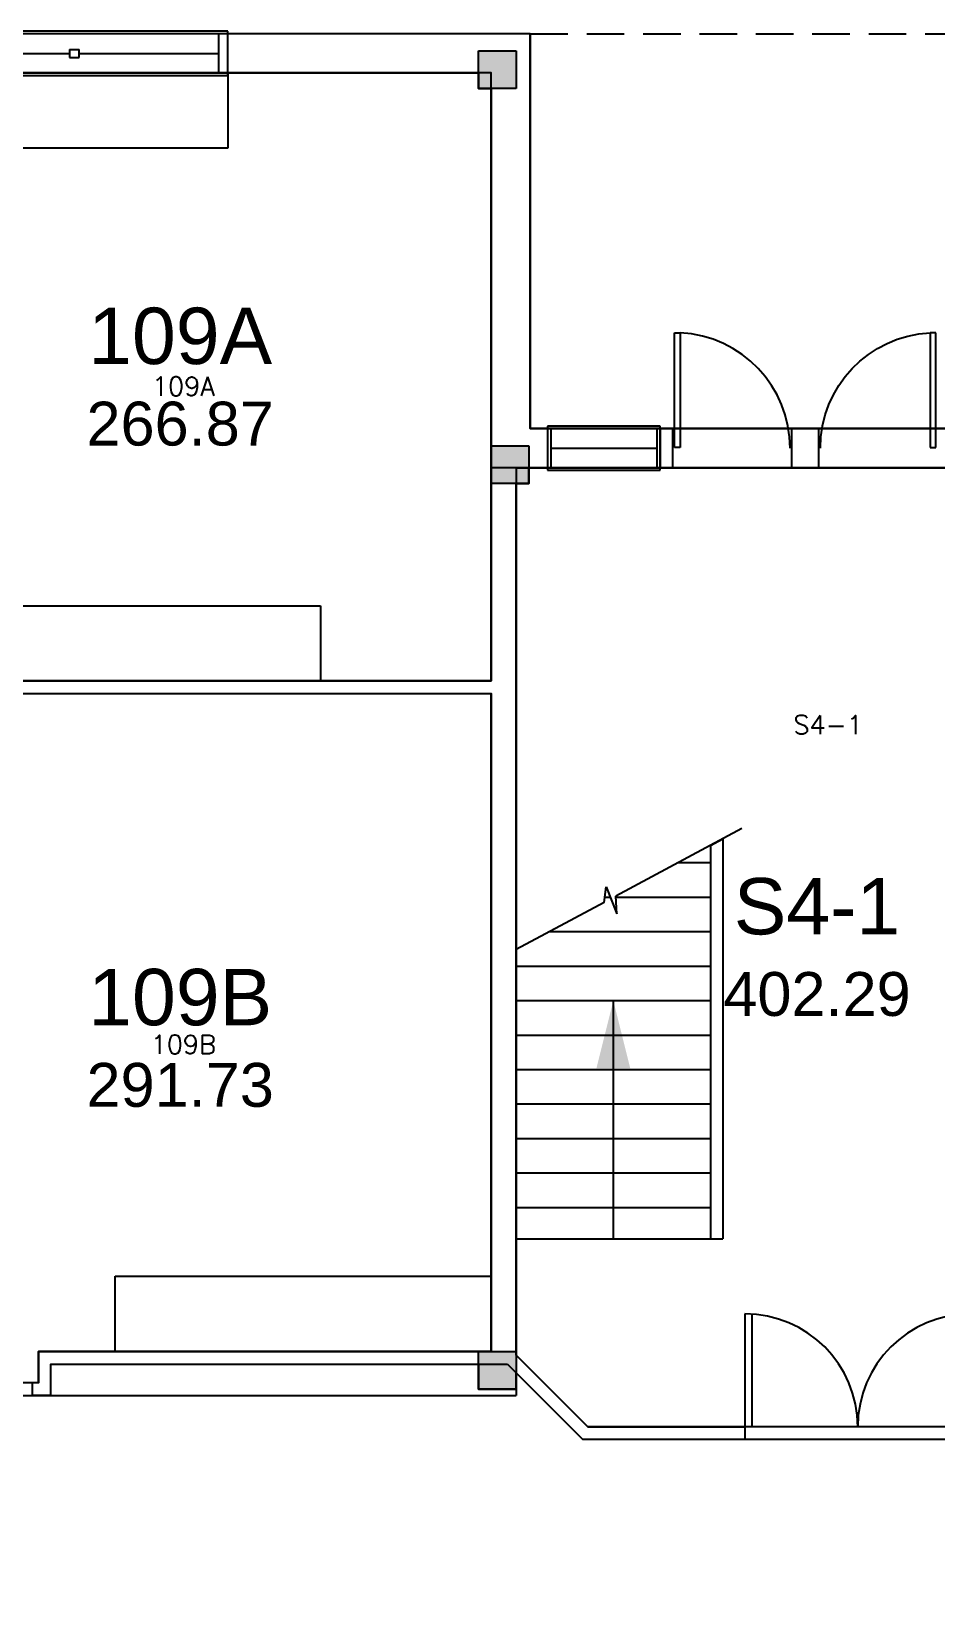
# Model space of a CAD drawing. Header units: inches. Extents: x -2145 to 3863, y -18090 to 4650.
# Drawn here: x -310.7 to -21.7, y -15785.4 to -15286.2 of the extents above; entities that cross this region are included whole.
import ezdxf
from ezdxf.enums import TextEntityAlignment as Align

# ---------------------------------------------------------------- set-up
doc = ezdxf.new("R2010")
doc.units = ezdxf.units.IN
doc.header["$LTSCALE"] = 48
doc.header["$MEASUREMENT"] = 0
doc.linetypes.add('HIDDEN', pattern=[0.375, 0.25, -0.125])
for name, color, linetype in [('A-COLS', 1, 'CONTINUOUS'), ('A-COLS-GRID', 41, 'CONTINUOUS'), ('A-DOOR', 30, 'CONTINUOUS'), ('A-FLOR-STRS', 30, 'CONTINUOUS'), ('A-FURN', 41, 'CONTINUOUS'), ('A-ROOF', 1, 'CONTINUOUS'), ('A-WALLS', 1, 'CONTINUOUS'), ('A-WIN', 30, 'CONTINUOUS'), ('CAFM_BLDG_OTLN', 41, 'CONTINUOUS'), ('CAFM_Gross', 200, 'CONTINUOUS'), ('CAFM_ID', 8, 'CONTINUOUS'), ('CAFM_MeasuredGross', 50, 'CONTINUOUS'), ('CAFM_SPACE', 5, 'CONTINUOUS'), ('CAFM_Space_Label', 7, 'CONTINUOUS')]:
    doc.layers.add(name, color=color, linetype=linetype)
doc.styles.add('CAFM-TXT', font='txt.shx', dxfattribs={"height": 6})

msp = doc.modelspace()

# ---------------------------------------------------------------- linework, layer by layer
at = {"layer": 'A-COLS'}
for p, q in [((-167.9, -15292.47), (-155.9, -15292.47)), ((-167.9, -15304.47), (-167.9, -15292.47)), ((-155.9, -15292.47), (-155.9, -15304.47)), ((-155.9, -15304.47), (-167.9, -15304.47)), ((-163.9, -15418.47), (-151.9, -15418.47)), ((-163.9, -15430.47), (-163.9, -15418.47)), ((-151.9, -15418.47), (-151.9, -15430.47)), ((-151.9, -15430.47), (-163.9, -15430.47)), ((-167.9, -15707.47), (-155.9, -15707.47)), ((-167.9, -15719.47), (-167.9, -15707.47)), ((-155.9, -15707.47), (-155.9, -15719.47)), ((-155.9, -15719.47), (-167.9, -15719.47))]:
    msp.add_line(p, q, dxfattribs=at)
at = {"layer": 'A-COLS-GRID'}
for points in [[(-167.9, -15292.47), (-155.9, -15292.47), (-167.9, -15304.47), (-155.9, -15304.47)], [(-163.9, -15418.47), (-151.9, -15418.47), (-163.9, -15430.47), (-151.9, -15430.47)], [(-167.9, -15707.47), (-155.9, -15707.47), (-167.9, -15719.47), (-155.9, -15719.47)]]:
    msp.add_solid(points, dxfattribs=at)
at = {"layer": 'A-DOOR'}
for p, q in [((-105.33, -15419.03), (-105.33, -15382.36)), ((-105.33, -15382.36), (-103.54, -15382.36)), ((-103.54, -15382.36), (-103.54, -15419.03)), ((-23.76, -15382.36), (-23.76, -15419.03)), ((-21.97, -15382.36), (-23.76, -15382.36)), ((-21.97, -15419.03), (-21.97, -15382.36)), ((-103.54, -15419.03), (-105.33, -15419.03)), ((-23.76, -15419.03), (-21.97, -15419.03)), ((-82.9, -15695.47), (-82.9, -15731.47)), ((-80.74, -15695.53), (-80.74, -15731.47)), ((-80.74, -15731.47), (-82.9, -15731.47))]:
    msp.add_line(p, q, dxfattribs=at)
for centre, start, end in [((-82.9, -15731.47), 0, 90), ((-10.9, -15731.47), 90, 180)]:
    msp.add_arc(centre, 36, start, end, dxfattribs=at)
msp.add_ellipse((-105.33, -15419.22), major_axis=(-26.06, 26.06), ratio=1, start_param=3.926991, end_param=5.449214, dxfattribs=at)
at = {"layer": 'A-DOOR', "extrusion": (0, 0, -1)}
msp.add_ellipse((-21.97, -15419.22), major_axis=(-26.06, 26.06), ratio=1, start_param=5.497787, end_param=7.020011, dxfattribs=at)
at = {"layer": 'A-FLOR-STRS'}
for p, q in [((-83.9, -15540.61), (-124.09, -15562.13)), ((-104.17, -15551.47), (-93.9, -15551.47)), ((-127.85, -15564.14), (-127.17, -15559.22)), ((-127.17, -15559.22), (-123.81, -15567.78)), ((-127.85, -15564.14), (-155.9, -15579.16)), ((-127.62, -15562.47), (-125.9, -15562.47)), ((-123.81, -15567.78), (-124.09, -15562.13)), ((-124.08, -15562.47), (-93.9, -15562.47)), ((-145.26, -15573.47), (-93.9, -15573.47)), ((-155.9, -15584.47), (-93.9, -15584.47)), ((-155.9, -15595.47), (-93.9, -15595.47)), ((-124.9, -15595.47), (-124.9, -15671.47)), ((-155.9, -15606.47), (-93.9, -15606.47)), ((-155.9, -15617.47), (-93.9, -15617.47)), ((-155.9, -15628.47), (-93.9, -15628.47)), ((-155.9, -15639.47), (-93.9, -15639.47)), ((-155.9, -15650.47), (-93.9, -15650.47)), ((-155.9, -15661.47), (-93.9, -15661.47)), ((-155.9, -15671.47), (-93.9, -15671.47))]:
    msp.add_line(p, q, dxfattribs=at)
msp.add_solid([(-124.9, -15595.47), (-119.5, -15617.07), (-130.3, -15617.07)], dxfattribs=at)
at = {"layer": 'A-FURN'}
for p, q in [((-247.9, -15299.47), (-247.9, -15323.47)), ((-247.9, -15323.47), (-362.4, -15323.47)), ((-338.4, -15469.47), (-218.4, -15469.47)), ((-218.4, -15469.47), (-218.4, -15493.47)), ((-283.9, -15683.47), (-163.9, -15683.47)), ((-283.9, -15707.47), (-283.9, -15683.47)), ((-155.9, -15711.47), (-155.9, -15721.47)), ((-304.4, -15721.47), (-155.9, -15721.47))]:
    msp.add_line(p, q, dxfattribs=at)
at = {"layer": 'A-ROOF'}
for p, q in [((-151.4, -15286.97), (-151.4, -15412.97)), ((-151.4, -15412.97), (41.1, -15412.97))]:
    msp.add_line(p, q, dxfattribs=at)
at = {"layer": 'A-WALLS'}
for p, q in [((-151.4, -15286.97), (-247.9, -15286.97)), ((-247.9, -15299.47), (-247.9, -15286.97)), ((-151.4, -15412.97), (-151.4, -15286.97)), ((-163.9, -15299.47), (-247.9, -15299.47)), ((-163.9, -15493.47), (-163.9, -15299.47)), ((-151.4, -15412.97), (-145.9, -15412.97)), ((-145.9, -15412.97), (-145.9, -15425.47)), ((-109.9, -15412.97), (-109.9, -15425.47)), ((-109.9, -15412.97), (-105.9, -15412.97)), ((-105.9, -15425.47), (-105.9, -15412.97)), ((-67.9, -15425.47), (-67.9, -15412.97)), ((-67.9, -15412.97), (-59.4, -15412.97)), ((-59.4, -15412.97), (-59.4, -15425.47)), ((-155.9, -15425.47), (-155.9, -15708.64)), ((-155.9, -15425.47), (-145.9, -15425.47)), ((-109.9, -15425.47), (-105.9, -15425.47)), ((-67.9, -15425.47), (-59.4, -15425.47)), ((-362.4, -15493.47), (-163.9, -15493.47)), ((-362.4, -15497.47), (-163.9, -15497.47)), ((-163.9, -15707.47), (-163.9, -15497.47)), ((-93.9, -15545.97), (-89.9, -15543.82)), ((-89.9, -15543.82), (-89.9, -15671.47)), ((-93.9, -15545.97), (-93.9, -15671.47)), ((-93.9, -15671.47), (-89.9, -15671.47)), ((-308.4, -15707.47), (-163.9, -15707.47)), ((-308.4, -15717.47), (-308.4, -15707.47)), ((-155.9, -15708.64), (-133.07, -15731.47)), ((-304.4, -15721.47), (-304.4, -15711.47)), ((-304.4, -15711.47), (-158.73, -15711.47)), ((-158.73, -15711.47), (-134.73, -15735.47)), ((-308.4, -15717.47), (-310.4, -15717.47)), ((-310.4, -15717.47), (-310.4, -15721.47)), ((-304.4, -15721.47), (-310.4, -15721.47)), ((-133.07, -15731.47), (-82.9, -15731.47)), ((-82.9, -15731.47), (-82.9, -15735.47)), ((-134.73, -15735.47), (-82.9, -15735.47))]:
    msp.add_line(p, q, dxfattribs=at)
at = {"layer": 'A-WALLS', "linetype": 'HIDDEN'}
msp.add_line((-151.4, -15286.97), (20.1, -15286.97), dxfattribs=at)
at = {"layer": 'A-WIN'}
for p, q in [((-247.9, -15286.18), (-345.9, -15286.18)), ((-247.9, -15286.97), (-250.96, -15286.97)), ((-250.96, -15286.97), (-250.96, -15299.47)), ((-247.9, -15300.25), (-247.9, -15286.18)), ((-342.84, -15293.22), (-298.43, -15293.22)), ((-298.43, -15292.04), (-295.37, -15292.04)), ((-298.43, -15292.04), (-298.43, -15294.58)), ((-298.43, -15294.58), (-295.37, -15294.58)), ((-295.37, -15294.58), (-295.37, -15292.04)), ((-295.37, -15293.22), (-250.96, -15293.22)), ((-345.9, -15300.25), (-247.9, -15300.25)), ((-247.9, -15299.47), (-250.96, -15299.47)), ((-145.9, -15412.18), (-145.9, -15426.25)), ((-109.9, -15412.18), (-145.9, -15412.18)), ((-145.9, -15412.97), (-144.78, -15412.97)), ((-144.78, -15425.47), (-144.78, -15412.97)), ((-109.9, -15412.97), (-111.03, -15412.97)), ((-111.03, -15412.97), (-111.03, -15425.47)), ((-109.9, -15426.25), (-109.9, -15412.18)), ((-144.78, -15419.22), (-111.03, -15419.22)), ((-145.9, -15425.47), (-144.78, -15425.47)), ((-145.9, -15426.25), (-109.9, -15426.25)), ((-109.9, -15425.47), (-111.03, -15425.47))]:
    msp.add_line(p, q, dxfattribs=at)
at = {"layer": 'CAFM_BLDG_OTLN'}
msp.add_lwpolyline([(596.6, -16786.97), (596.6, -16037.41), (689.15, -16037.1), (689.15, -15866.47), (596.6, -15866.47), (596.6, -15454.97), (41.1, -15454.97), (41.1, -15412.97), (-151.4, -15412.97), (-151.4, -15286.97), (-918.4, -15286.97), (-918.4, -15412.97), (-1110.9, -15412.97)], dxfattribs=at)
msp.add_lwpolyline([(596.6, -16786.97), (596.6, -16037.41), (689.15, -16037.1), (689.15, -15866.47), (596.6, -15866.47), (596.6, -15454.97), (41.1, -15454.97), (41.1, -15412.97), (-151.4, -15412.97), (-151.4, -15286.97), (-918.4, -15286.97), (-918.4, -15412.97), (-1110.9, -15412.97)], dxfattribs=at)
msp.add_lwpolyline([(596.6, -16786.97), (596.6, -16037.41), (689.15, -16037.1), (689.15, -15866.47), (596.6, -15866.47), (596.6, -15454.97), (41.1, -15454.97), (41.1, -15412.97), (-151.4, -15412.97), (-151.4, -15286.97), (-918.4, -15286.97), (-918.4, -15412.97), (-1110.9, -15412.97)], dxfattribs=at)
at = {"layer": 'CAFM_Gross'}
msp.add_lwpolyline([(596.6, -16786.97), (596.6, -16037.41), (689.15, -16037.1), (689.15, -15866.47), (596.6, -15866.47), (596.6, -15454.97), (41.1, -15454.97), (41.1, -15412.97), (-151.4, -15412.97), (-151.4, -15286.97), (-918.4, -15286.97), (-918.4, -15412.97), (-1110.9, -15412.97)], dxfattribs=at)
at = {"layer": 'CAFM_MeasuredGross'}
msp.add_lwpolyline([(584.1, -16774.47), (584.1, -16029.41), (668.15, -16029.41), (668.15, -16016.1), (676.86, -16016.1), (676.86, -15885.29), (668.15, -15885.29), (668.15, -15874.47), (584.1, -15874.47), (584.1, -15467.47), (25.1, -15467.47), (25.1, -15425.47), (-163.9, -15425.47), (-163.9, -15299.47), (-905.9, -15299.47), (-905.9, -15425.47), (-1094.9, -15425.47)], dxfattribs=at)
at = {"layer": 'CAFM_SPACE'}
for points in [[(-362.4, -15304.47), (-350.4, -15304.47), (-350.4, -15299.47), (-167.9, -15299.47), (-167.9, -15304.47), (-163.9, -15304.47), (-163.9, -15493.47), (-362.4, -15493.47), (-362.4, -15304.47)], [(-151.9, -15425.47), (24.6, -15425.47), (24.6, -15430.47), (25.1, -15430.47), (25.1, -15467.47), (27.1, -15467.47), (27.1, -15472.47), (36.1, -15472.47), (36.1, -15727.97), (27.1, -15727.97), (27.1, -15731.47), (-133.07, -15731.47), (-155.9, -15708.64), (-155.9, -15430.47), (-151.9, -15430.47), (-151.9, -15425.47)], [(-362.4, -15505.47), (-350.4, -15505.47), (-350.4, -15497.47), (-163.9, -15497.47), (-163.9, -15707.47), (-308.4, -15707.47), (-308.4, -15717.47), (-350.4, -15717.47), (-350.4, -15707.47), (-362.4, -15707.47), (-362.4, -15505.47)]]:
    msp.add_lwpolyline(points, close=True, dxfattribs=at)
msp.add_lwpolyline([(-684.9, -15721.47), (-626.9, -15721.47), (-626.9, -15711.47), (-600.4, -15711.47), (-600.4, -15719.47), (-588.4, -15719.47), (-588.4, -15711.47), (-362.4, -15711.47), (-362.4, -15719.47), (-354.4, -15719.47), (-354.4, -15721.47), (-304.4, -15721.47), (-304.4, -15711.47), (-167.9, -15711.47), (-167.9, -15719.47), (-155.9, -15719.47), (-155.9, -15714.29), (-134.73, -15735.47), (-92.9, -15735.47), (27.1, -15735.47)], dxfattribs=at)

# ---------------------------------------------------------------- texts
at = {"layer": 'CAFM_ID', "style": 'CAFM-TXT'}
for s, p in [('109A', (-262.15, -15402.47)), ('S4-1', (-56.36, -15510.47)), ('109B', (-262.15, -15612.47))]:
    msp.add_text(s, height=6, dxfattribs=at).set_placement(p, align=Align.CENTER)
at = {"layer": 'CAFM_Space_Label', "color": 7, "char_height": 0.2, "attachment_point": 5}
for s, insert in [('{\\fArial.ttf;\\H18;109A}{\\fArial.ttf;\\H14;\\P266.87}', (-263.15, -15396.47)), ('{\\fArial.ttf;\\H18;S4-1}{\\fArial.ttf;\\H14;\\P402.29}', (-59.9, -15578.47)), ('{\\fArial.ttf;\\H18;109B}{\\fArial.ttf;\\H14;\\P291.73}', (-263.15, -15607.47))]:
    msp.add_mtext(s, dxfattribs=dict(at, insert=insert))

doc.saveas('drawing.dxf')
